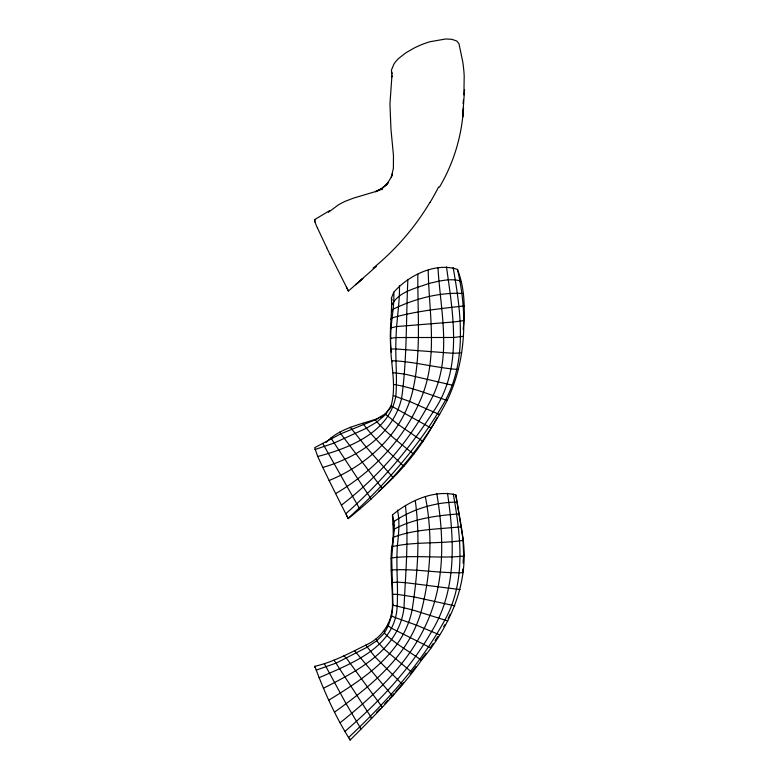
<?xml version="1.0" encoding="UTF-8"?>
<svg xmlns="http://www.w3.org/2000/svg" width="779" height="779" viewBox="0 0 779 779"><rect width="100%" height="100%" fill="white"/><g stroke="black" fill="none" stroke-linecap="round" stroke-linejoin="round"><path stroke-width="1.17" d="M407.875 279.476C405.976 319.049 407.144 358.992 401.623 398.254C392.967 435.052 356.986 457.555 322.798 467.449L317.715 456.484L314.677 447.662L340.715 433.854L375.186 419.862L385.118 413.951L391.749 406.307L391.058 405.878C397.397 383.599 389.315 360.531 390.737 337.833C390.445 322.535 394.583 307.52 393.775 292.222C408.313 275.562 435.403 262.007 457.458 269.427C464.897 288.201 465.19 309.497 463.174 329.449M399.461 285.65C399.841 303.031 396.453 320.188 396.053 337.541C395.011 357.074 397.524 376.647 395.82 396.151C389.305 432.228 349.352 448.188 317.715 456.484M384.417 630.786L384.388 633.161C395.216 643.892 409.082 651.283 421.42 660.251C449.405 627.095 468.724 584.571 463.232 540.363L455.832 494.908C434.185 489.416 408.732 501.101 392.45 514.977C392.869 525.611 394.301 536.692 391.71 547.481C389.831 566.664 392.626 585.847 392.47 605.03C392.402 622.509 381.681 638.108 365.76 645.119C349.313 653.289 332.896 662.189 314.843 666.288L314.882 667.399M346.412 515.046L348.242 518.6C388.653 486.427 423.464 446.503 447.156 400.455C466.621 359.791 467.585 312.739 457.458 269.427M464.557 89.507L462.638 117.113L463.505 108.047C461.84 135.887 453.69 163.23 439.405 187.223M461.343 526.585L463.232 540.363C439.862 544.034 415.567 541.444 392.324 546.595L391.71 547.481M459.104 513.634L461.334 526.77C438.674 529.194 414.964 529.029 393.492 537.237L392.782 539.019M391.496 352.176C388.507 334.172 392.314 316.118 391.428 298.123L393.775 292.222M462.736 569.069L462.93 572.662C439.21 573.49 415.509 568.446 391.749 569.965L391.165 570.452M463.096 563.032L463.593 554.599L463.028 538.864M463.904 94.892L464.196 76.03A138.535 138.535 0 0 0 462.736 61.707L458.987 43.751L456.796 41.024L451.791 39.31L445.773 38.969L430.096 41.715A51.395 28.589 -23.5 0 0 421.264 44.802A53.157 29.573 -23.5 0 0 414.165 48.035L405.849 52.836L398.906 58.23A29.544 16.437 -23.5 0 0 395.703 61.629A29.923 16.651 -23.5 0 0 394.038 63.888L391.447 70.032L392.041 76.955L391.925 75.777L389.948 103.996L390.951 129.061L393.473 155.537L393.395 168.254L391.34 177.057L386.598 184.623L388.575 182.267L381.759 188.684L386.666 184.535L381.7 188.411L375.644 191.761L382.353 188.479L375.721 191.303M457.039 501.871L459.084 513.906C437.077 515.532 413.815 518.473 394.262 529.116L393.502 531.629M463.086 103.5L463.486 99.761M464.109 319.887L464.021 320.422L460.311 321.162L453.174 321.99L396.628 326.557L390.308 328.037M448.149 618.545L450.165 614.203M390.493 338.339L396.053 337.541L453.865 337.482L463.515 336.275M391.915 304.862C398.653 291.531 415.772 288.376 428.664 283.527C438.704 281.248 449.298 278.21 459.591 280.693L461.441 282.387M378.565 491.383C402.5 470.798 422.51 445.598 437.097 417.583M443.689 626.657L444.838 624.68M430.047 202.443L431.936 199.239A230.477 230.477 0 0 0 438.587 186.96M391.496 311.707L393.122 309.185C414.447 298.834 439.668 291.998 463.281 293.517M433.105 643.571L430.456 647.563L430.875 647.943L391.467 628.205L388.244 625.81L387.981 624.222M435.101 640.572L437.759 636.579M412.364 671.323L415.967 666.561M426.094 653.26L421.011 659.91L421.42 660.251C400.747 689.503 375.371 714.81 350.141 740.05C335.622 716.982 324.22 691.869 314.843 666.288M395.878 691.548L403.522 682.511M410.163 674.137L411.643 672.267L412.11 672.54L384.076 649.063L376.666 640.854L376.247 638.605M389.627 698.617L394.34 693.339M384.826 703.778L388.03 700.34M390.766 319.244L392.032 317.92C415.499 311.113 440.067 308.688 464.274 305.913M376.685 712.21L379.977 708.88M348.408 737.694C385.352 702.862 420.28 664.876 444.819 620.103C466.378 581.231 460.759 535.767 453.261 493.964M391.087 558.514L391.691 557.92C415.606 554.833 439.95 558.67 463.846 556.06L463.593 554.599M348.242 518.6L348.106 518.298C386.131 483.895 420.368 444.585 445.695 399.861C467.371 358.885 460.788 311.22 453.154 267.518M345.798 513.76C379.509 483.934 409.082 449.522 433.348 411.614C463.193 368.876 453.027 314.833 446.503 266.885M344.707 731.617C378.312 702.697 409.462 670.222 431.585 631.526C457.234 589.995 454.313 539.526 447.497 493.273M376.442 266.301L348.437 291.025L346.412 287.11M326.109 442.433C340.024 427.807 360.56 424.584 378.76 418.245M328.378 212.316L338.164 205.043A64.258 64.258 0 0 1 345.263 201.274L353.52 198.119L377.805 190.874M340.053 722.815C376.637 693.466 412.578 659.94 429.989 615.283C444.955 576.655 443.65 533.975 436.795 493.759M348.106 518.298L341.426 505.152C379.49 475.901 411.994 438.791 433.143 395.518C451.898 355.088 440.408 310.178 437.973 267.781M391.671 582.585L397.261 582.127L405.693 582.692L460.136 589.567M334.571 712.103C370.385 686.318 408.05 656.619 420.952 612.382C430.923 574.97 432.929 534.754 425.363 496.729M375.653 419.53L375.186 419.862C386.394 432.949 400.309 443.543 413.795 454.196M329.605 210.671L314.502 219.688L314.979 221.927M341.426 505.152L335.632 493.633C374.855 470.594 407.631 435.373 423.464 392.343C437.555 352.965 428.859 310.86 428.197 270.225M328.845 700.126C363.851 678.655 403.503 653.143 412.13 609.791C417.787 573.996 420.202 536.926 415.314 500.916M323.382 688.295C357.142 670.943 399.101 650.037 403.989 607.727C405.499 573.743 408.956 539.253 405.431 505.367M322.798 467.449L329.127 480.507C368.584 464.362 403.775 431.946 413.123 389.091C421.371 351.358 417.437 312.486 417.856 274.198M380.629 189.833L382.431 189.093M380.824 417.398L382.898 416.541M392.431 594.25L397.602 594.406L414.477 597.016L454.809 605.858L454.186 605.507M319.02 677.759C350.959 663.601 395.45 647.592 397.154 606.266C398.322 585.983 395.888 565.661 397.417 545.368C398.624 533.664 400.007 521.745 397.446 510.099M316.235 670.125L336.431 662.978L367.065 647.242L376.666 640.854L384.388 633.161L388.244 625.81L391.623 615.965L392.957 605.341L391.691 557.92L394.262 529.116L393.94 521.521L392.45 514.977M314.882 449.571L334.006 443.085L366.286 428.294L376.802 422.043L385.449 414.671L391.058 405.878L431.352 428.187M461.655 352.868L453.329 353.306L395.839 348.963L390.892 349.031L391.262 349.771M458.344 369.48C435.987 368.019 414.009 361.349 391.535 360.726L392.441 361.826M392.597 372.644L404.574 374.076L453.485 385.459M393.58 384.427C411.955 387.358 429.541 394.515 447.156 400.455M381.622 707.225L382.353 707.351L346.441 658.206L343.909 655.83M370.931 718.024L371.739 718.189L334.055 660.202M393.434 395.654L409.559 401.419L439.658 414.613L438.82 414.409M392.032 696.036L392.665 696.183L354.601 650.757M447.769 620.96L412.13 609.791L392.47 605.03M402.052 684.371L402.597 684.566L375.011 656.872L365.76 645.119M360.249 728.608L361.008 728.959L345.993 703.544L324.376 663.747M439.083 634.583L439.619 634.866L416.307 625.089L395.323 617.63L391.623 615.965L391.233 614.855M422.987 441.45L398.488 424.691L385.118 413.951M314.638 219.707L315.164 220.233M403.853 466.339C389.539 452.677 374.436 439.307 362.761 423.299M394.661 525.757L393.249 524.423L393.94 521.521C411.887 509.437 435.295 502.066 457.02 502.134L455.832 494.908M393.268 477.761L366.179 447.088L350.199 427.194M382.129 488.384L339.576 432.131M392.246 73.606L391.428 71.687M371.155 499.047L330.948 438.09M359.81 509.106L322.672 443.407M329.127 480.507L335.632 493.633M348.427 291.005L330.15 254.675M326.771 247.771L317.404 227.848M391.428 298.123L392.09 300.061M349.927 739.028L350.141 740.05M429.94 202.374A251.004 251.004 0 0 1 373.083 268.171M317.238 227.565A29.524 1.675 63 0 1 314.872 221.713M330.014 254.538A60.119 2.279 63.6 0 1 326.537 247.43M392.265 174.223L391.34 177.057L392.265 174.223M362.683 278.561L355.584 284.773L362.741 278.668"/></g></svg>
